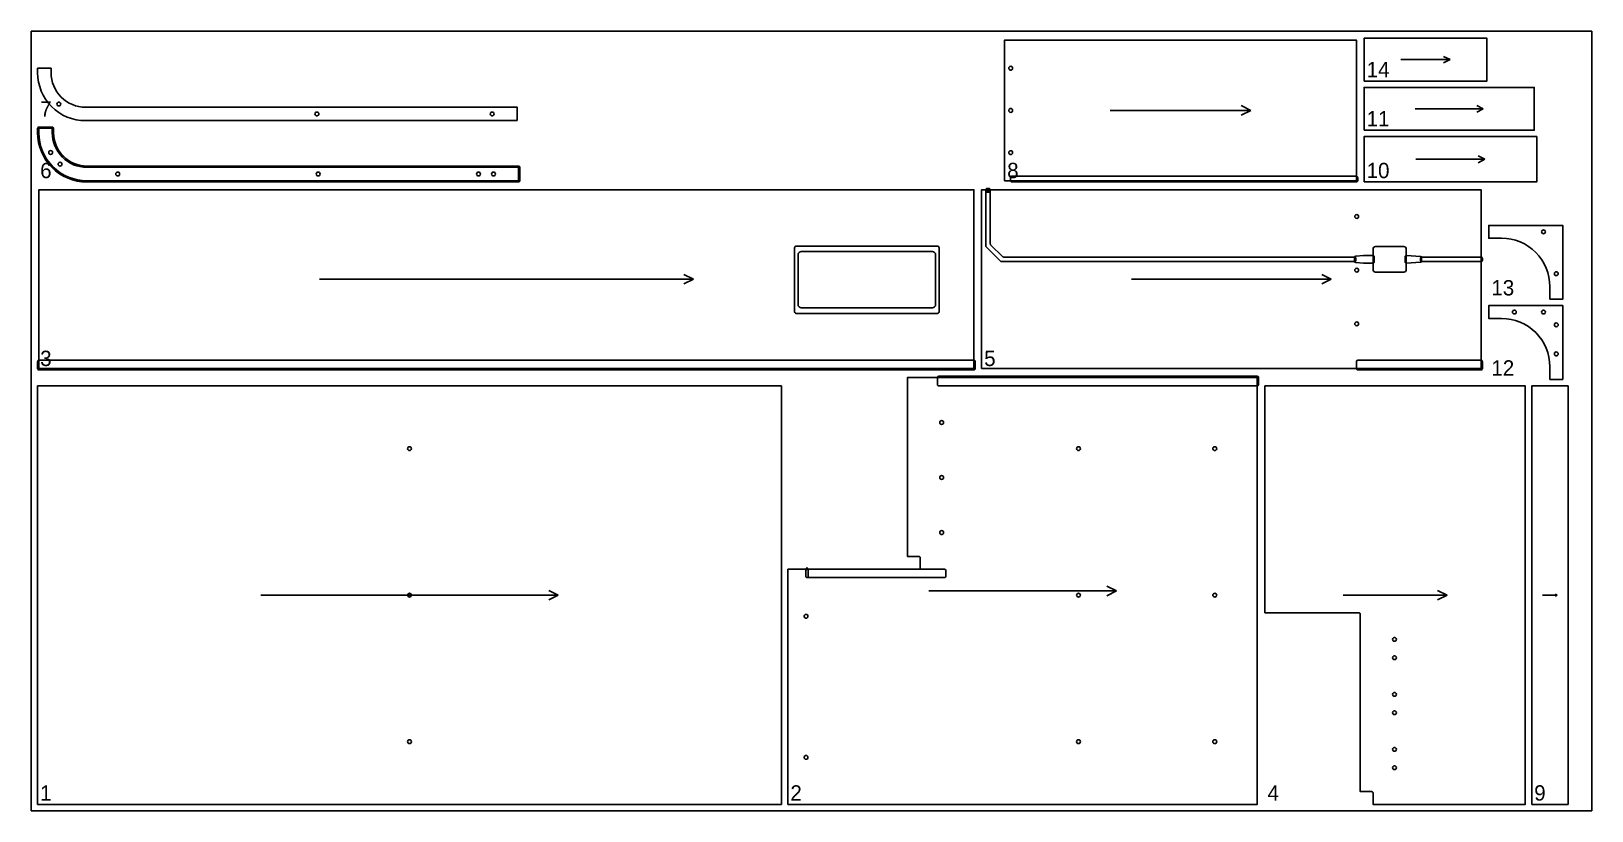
# Model space of a CAD drawing. Header units: millimetres. Extents: x 0 to 2440, y 0 to 1220.
import ezdxf

# ---------------------------------------------------------------- set-up
doc = ezdxf.new("R2010")
doc.units = ezdxf.units.MM
for name, color, linetype in [('A_SIDE_GROOVE_10', 7, 'Continuous'), ('A_SIDE_GROOVE_13', 7, 'Continuous'), ('A_SIDE_GROOVE_15', 7, 'Continuous'), ('A_SIDE_GROOVE_16', 7, 'Continuous'), ('A_SIDE_GROOVE_2.7', 7, 'Continuous'), ('A_SIDE_GROOVE_5_THICKNESS_REDUCTION', 7, 'Continuous'), ('A_SIDE_GROOVE_9', 7, 'Continuous'), ('A_SIDE_HOLES_12', 7, 'Continuous'), ('A_SIDE_HOLES_15.5', 7, 'Continuous'), ('B_SIDE_GROOVE_10', 7, 'Continuous'), ('B_SIDE_HOLES_12', 7, 'Continuous'), ('B_SIDE_HOLES_15.5', 7, 'Continuous'), ('EDGE_BANDING', 7, 'Continuous'), ('GRAIN_DIRECTION', 3, 'Continuous'), ('INSIDE_THROUGH', 7, 'Continuous'), ('OUTSIDE_THROUGH', 7, 'Continuous')]:
    doc.layers.add(name, color=color, linetype=linetype)
doc.layers.add('PART_LABELS', color=3, linetype='Continuous', plot=False)
doc.layers.add('SHEET_BOUNDARY', color=8, linetype='Continuous', plot=False)

msp = doc.modelspace()

# ---------------------------------------------------------------- linework, layer by layer
at = {"layer": 'A_SIDE_GROOVE_10'}
for points in [[(12, 690), (1474, 690, 0.414214), (1476, 692), (1476, 703, 0.414214), (1474, 705), (12, 705, 0.414214), (10, 703), (10, 692, 0.414214)], [(1419, 665), (1917, 665, 0.414214), (1919, 667), (1919, 678, 0.414214), (1917, 680), (1419, 680, 0.414214), (1417, 678), (1417, 667, 0.414214)], [(1213, 365), (1213, 365, 0.414214), (1215, 367), (1215, 378, 0.414214), (1213, 380), (1213, 380, 0.414214), (1211, 378), (1211, 367, 0.414214)], [(1213, 365), (1428, 365, 0.414214), (1430, 367), (1430, 376, 0.414214), (1428, 378), (1213, 378, 0.414214), (1211, 376), (1211, 367, 0.414214)]]:
    msp.add_lwpolyline(points, format="xyb", close=True, dxfattribs=at)
at = {"layer": 'A_SIDE_GROOVE_13'}
for points in [[(1494.5, 968), (1497.5, 968, 0.414214), (1499.5, 970), (1499.5, 972, 0.414214), (1497.5, 974), (1494.5, 974, 0.414214), (1492.5, 972), (1492.5, 970, 0.414214)], [(2069, 859.5), (1516.8, 859.5, -0.198912), (1515.4, 860.1), (1493.1, 882.4, -0.198912), (1492.5, 883.8), (1492.5, 968, -0.414214), (1494.5, 970), (1497.5, 970, -0.414214), (1499.5, 968), (1499.5, 887.3, 0.198912), (1500.1, 885.9), (1518.9, 867.1, 0.198912), (1520.3, 866.5), (2069, 866.5, -0.414214), (2071, 864.5), (2071, 861.5, -0.414214)]]:
    msp.add_lwpolyline(points, format="xyb", close=True, dxfattribs=at)
at = {"layer": 'A_SIDE_GROOVE_15'}
msp.add_lwpolyline([(2098, 857), (2083.1, 857, -0.020788), (2082.9, 857), (2070.9, 858, -0.390066), (2069, 860), (2069, 866, -0.390066), (2070.9, 868), (2082.9, 869, -0.020788), (2083.1, 869), (2098, 869, -0.414214), (2100, 867), (2100, 859, -0.414214)], format="xyb", close=True, dxfattribs=at)
at = {"layer": 'A_SIDE_GROOVE_16'}
msp.add_lwpolyline([(2102, 843), (2146, 843, 0.414214), (2150, 847), (2150, 879, 0.414214), (2146, 883), (2102, 883, 0.414214), (2098, 879), (2098, 847, 0.414214)], format="xyb", close=True, dxfattribs=at)
at = {"layer": 'A_SIDE_GROOVE_2.7'}
msp.add_lwpolyline([(1196, 778.3), (1417, 778.3, 0.414214), (1419.5, 780.8), (1419.5, 881.3, 0.414214), (1417, 883.8), (1196, 883.8, 0.414214), (1193.5, 881.3), (1193.5, 780.8, 0.414214)], format="xyb", close=True, dxfattribs=at)
at = {"layer": 'A_SIDE_GROOVE_5_THICKNESS_REDUCTION'}
msp.add_lwpolyline([(87, 984), (762, 984, 0.414214), (764, 986), (764, 1007, 0.414214), (762, 1009), (87, 1009, -0.414214), (35, 1061), (35, 1068, 0.414214), (33, 1070), (12, 1070, 0.414214), (10, 1068), (10, 1061, 0.414214)], format="xyb", close=True, dxfattribs=at)
at = {"layer": 'A_SIDE_GROOVE_9'}
for points in [[(2150.2, 857), (2172.2, 858.5, 0.394412), (2174, 860.5), (2174, 865.5, 0.394412), (2172.2, 867.5), (2150.2, 869, 0.434296), (2148, 867), (2148, 859, 0.434296)], [(2174, 859.5), (2267, 859.5, 0.414214), (2269, 861.5), (2269, 864.5, 0.414214), (2267, 866.5), (2174, 866.5, 0.414214), (2172, 864.5), (2172, 861.5, 0.414214)]]:
    msp.add_lwpolyline(points, format="xyb", close=True, dxfattribs=at)
at = {"layer": 'A_SIDE_HOLES_12'}
for centre in [(1423.5, 607.6), (1637.5, 566.8), (1850.5, 566.8), (1423.5, 521.5), (1423.5, 435.4), (1637.5, 337.5), (1850.5, 337.5), (1211.5, 304.4), (2131.5, 268.3), (2131.5, 182.2), (1637.5, 108.2), (1850.5, 108.2), (2131.5, 96.1), (1211.5, 83.6)]:
    msp.add_circle(centre, 3, dxfattribs=at)
at = {"layer": 'A_SIDE_HOLES_15.5'}
for centre in [(43.1, 1106), (446.7, 1090.5), (720.8, 1090.5), (2364.5, 780.5), (2384.5, 715)]:
    msp.add_circle(centre, 3, dxfattribs=at)
at = {"layer": 'B_SIDE_GROOVE_10'}
for points in [[(1533, 984), (2072, 984, 0.414214), (2074, 986), (2074, 991, 0.414214), (2072, 993), (1533, 993, 0.414214), (1531, 991), (1531, 986, 0.414214)], [(2074, 690), (2267, 690, 0.414214), (2269, 692), (2269, 703, 0.414214), (2267, 705), (2074, 705, 0.414214), (2072, 703), (2072, 692, 0.414214)]]:
    msp.add_lwpolyline(points, format="xyb", close=True, dxfattribs=at)
at = {"layer": 'B_SIDE_HOLES_12'}
for centre in [(1531.5, 1162), (1531.5, 1096), (1531.5, 1030), (2072.5, 930), (2072.5, 846), (2072.5, 762), (591.5, 566.8), (591.5, 337.5), (2131.5, 239.6), (2131.5, 153.5), (591.5, 108.2), (2131.5, 67.4)]:
    msp.add_circle(centre, 3, dxfattribs=at)
at = {"layer": 'B_SIDE_HOLES_15.5'}
for centre in [(2364.5, 906), (2384.5, 840.5), (2319, 780.5), (2384.5, 760.5)]:
    msp.add_circle(centre, 3, dxfattribs=at)
at = {"layer": 'EDGE_BANDING'}
for p, q in [((1522, 1206), (2072, 1206)), ((1522, 986), (1522, 1206)), ((2084, 1209), (2276, 1209)), ((2084, 1142), (2084, 1209)), ((2276, 1142), (2276, 1209)), ((2084, 1142), (2276, 1142)), ((2084, 1132), (2350, 1132)), ((2084, 1065), (2084, 1132)), ((2350, 1065), (2350, 1132)), ((2084, 1065), (2350, 1065)), ((2084, 984), (2084, 1055)), ((2354, 984), (2354, 1055)), ((1522, 986), (2072, 986)), ((2084, 984), (2354, 984)), ((12, 972), (1474, 972)), ((1486, 972), (2267, 972)), ((2267, 692), (2267, 972)), ((12, 692), (1474, 692)), ((1486, 692), (2267, 692)), ((10, 665), (1173, 665)), ((1370, 678), (1917, 678)), ((1917, 10), (1917, 678)), ((1929, 665), (2336, 665)), ((2346, 665), (2403, 665)), ((2403, 10), (2403, 665)), ((1183, 10), (1917, 10))]:
    msp.add_line(p, q, dxfattribs=at)
at = {"layer": 'GRAIN_DIRECTION'}
for p, q in [((2141.6, 1175.5), (2218.4, 1175.5)), ((2208.4, 1180.6), (2218.4, 1175.5)), ((2208.4, 1170.5), (2218.4, 1175.5)), ((1892, 1103.5), (1907, 1096)), ((2163.8, 1098.5), (2270.2, 1098.5)), ((2260.2, 1103.6), (2270.2, 1098.5)), ((2260.2, 1093.5), (2270.2, 1098.5)), ((1687, 1096), (1907, 1096)), ((1892, 1088.5), (1907, 1096)), ((2262.4, 1024.9), (2273, 1019.5)), ((2165, 1019.5), (2273, 1019.5)), ((2262.4, 1014.2), (2273, 1019.5)), ((450.6, 832), (1035.4, 832)), ((1020.4, 839.5), (1035.4, 832)), ((1020.4, 824.5), (1035.4, 832)), ((1720.3, 832), (2032.7, 832)), ((2017.7, 839.5), (2032.7, 832)), ((2017.7, 824.5), (2032.7, 832)), ((809.1, 345), (824.1, 337.5)), ((1403.2, 344), (1696.8, 344)), ((1681.8, 351.5), (1696.8, 344)), ((1681.8, 336.5), (1696.8, 344)), ((2198.9, 345), (2213.9, 337.5)), ((358.9, 337.5), (824.1, 337.5)), ((809.1, 330), (824.1, 337.5)), ((2051.1, 337.5), (2213.9, 337.5)), ((2198.9, 330), (2213.9, 337.5)), ((2363.1, 337.5), (2385.9, 337.5)), ((2382.5, 339.2), (2385.9, 337.5)), ((2382.5, 335.8), (2385.9, 337.5))]:
    msp.add_line(p, q, dxfattribs=at)
at = {"layer": 'INSIDE_THROUGH'}
msp.add_lwpolyline([(1409, 787), (1204, 787, -0.414214), (1199, 792), (1199, 870, -0.414214), (1204, 875), (1409, 875, -0.414214), (1414, 870), (1414, 792, -0.414214)], format="xyb", close=True, dxfattribs=at)
for centre in [(30.4, 1030.2), (45.1, 1012), (135.3, 996.5), (448.7, 996.5), (699.3, 996.5), (722.8, 996.5)]:
    msp.add_circle(centre, 3, dxfattribs=at)
at = {"layer": 'OUTSIDE_THROUGH'}
for points in [[(1522, 986), (2072, 986), (2072, 1206), (1522, 1206)], [(2084, 1142), (2276, 1142), (2276, 1209), (2084, 1209)], [(2084, 1065), (2350, 1065), (2350, 1132), (2084, 1132)], [(2084, 984), (2354, 984), (2354, 1055), (2084, 1055)], [(12, 692), (1474, 692), (1474, 972), (12, 972)], [(1486, 692), (2267, 692), (2267, 972), (1486, 972)], [(10, 10), (1173, 10), (1173, 665), (10, 665)], [(2346, 10), (2403, 10), (2403, 665), (2346, 665)]]:
    msp.add_lwpolyline(points, close=True, dxfattribs=at)
for points in [[(760, 1080), (85, 1080, -0.414214), (10, 1155), (10, 1162), (31, 1162), (31, 1155, 0.414214), (85, 1101), (760, 1101)], [(762, 986), (87, 986, -0.414214), (12, 1061), (12, 1068), (33, 1068), (33, 1061, 0.414214), (87, 1007), (762, 1007)], [(2374.5, 800.5), (2394.5, 800.5), (2394.5, 916), (2279, 916), (2279, 896), (2299, 896, -0.414214), (2374.5, 820.5)], [(2374.5, 675), (2394.5, 675), (2394.5, 790.5), (2279, 790.5), (2279, 770.5), (2299, 770.5, -0.414214), (2374.5, 695)], [(1368, 378), (1183, 378), (1183, 10), (1917, 10), (1917, 678), (1370, 678), (1370, 398), (1388, 398, -0.414214), (1390, 396), (1390, 380, -0.414214), (1388, 378), (1370, 378, -0.131652), (1369, 378.3, -0.131652)], [(2078, 308), (2078, 30), (2096, 30, -0.414214), (2098, 28), (2098, 10), (2336, 10), (2336, 665), (1929, 665), (1929, 310), (2076, 310, -0.414214)]]:
    msp.add_lwpolyline(points, format="xyb", close=True, dxfattribs=at)
at = {"layer": 'SHEET_BOUNDARY'}
msp.add_lwpolyline([(0, 0), (2440, 0), (2440, 1220), (0, 1220)], close=True, dxfattribs=at)

# ---------------------------------------------------------------- texts
at = {"layer": 'PART_LABELS'}
for s, p in [('14', (2088, 1148)), ('7', (14, 1086)), ('11', (2088, 1071)), ('6', (14, 990)), ('8', (1526, 990)), ('10', (2088, 990)), ('13', (2283, 806.5)), ('3', (14, 696)), ('5', (1490, 696)), ('12', (2283, 681)), ('1', (14, 16)), ('2', (1187, 16)), ('4', (1933, 16)), ('9', (2350, 16))]:
    msp.add_text(s, height=24, dxfattribs=at).set_placement(p)

doc.saveas('drawing.dxf')
